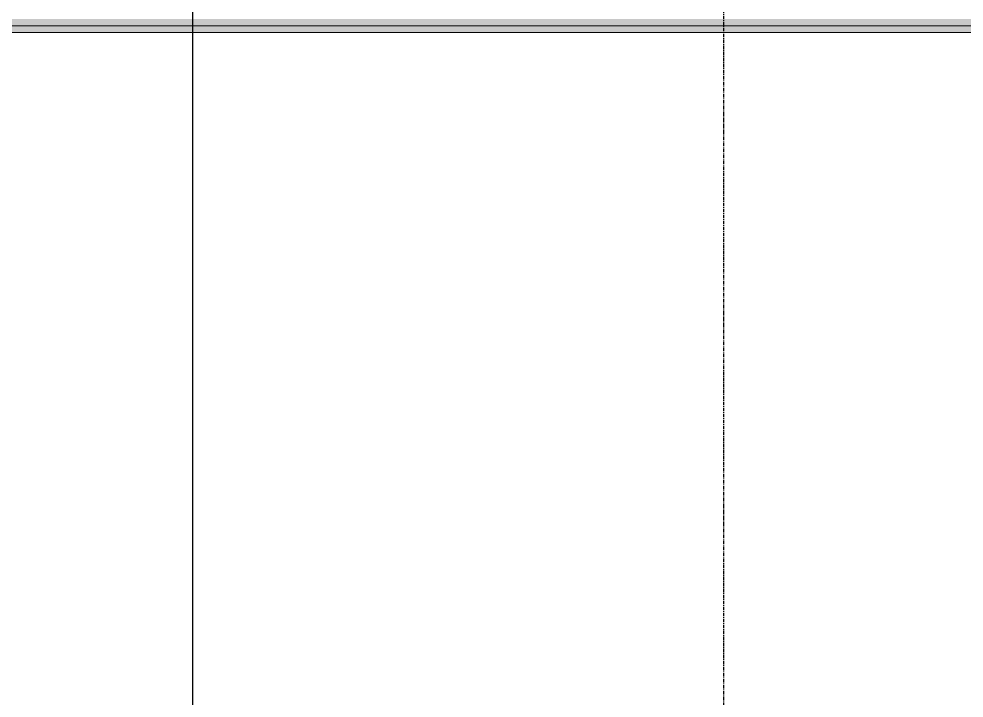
# Model space of a CAD drawing. Header units: inches. Extents: x 9391 to 11530, y 1186 to 2858.
# Drawn here: x 10426.8 to 10563.9, y 2507 to 2605.6 of the extents above; entities that cross this region are included whole.
import ezdxf

# ---------------------------------------------------------------- set-up
doc = ezdxf.new("R2010")
doc.units = ezdxf.units.IN
doc.header["$MEASUREMENT"] = 0
doc.linetypes.add('Grid Line 1_2_', pattern=[0.875, 0.5, -0.125, 0.125, -0.125])
for name, color, linetype, lineweight in [('A-FLOR-HRAL', 11, 'Continuous', 9), ('G-ANNO-SYMB-1', 111, 'Continuous', 30), ('S-GRID-1', 1, 'Grid Line 1_2_', 30)]:
    doc.layers.add(name, color=color, linetype=linetype, lineweight=lineweight)

# ---------------------------------------------------------------- blocks, each defined once
blk = doc.blocks.new('Railing - Railing-1679211-FLOOR PLAN - ROOF')
at = {"layer": 'A-FLOR-HRAL'}
blk.add_hatch(color=256, dxfattribs=at).paths.add_polyline_path([(-2604.58, 11250.37), (-2604.58, 11314.31), (-2605.56, 11315.25), (-2605.54, 11294.05), (-2605.56, 11288.44), (-2605.56, 11246.88), (-2605.54, 10123.78), (-2604.58, 10123.78), (-2604.58, 11249.2)], flags=0)
h = blk.add_hatch(color=256, dxfattribs=at)
h.paths.add_polyline_path([(-2604.58, 10402.81), (-2604.58, 10402.81), (-2604.21, 10401.73)], flags=0)
h.paths.add_polyline_path([(-2603.6, 11291.06), (-2603.61, 11308.02), (-2603.62, 11313.35), (-2604.58, 11314.31), (-2604.58, 10123.78), (-2603.6, 10123.78), (-2603.6, 10142.95), (-2603.6, 10153.86), (-2603.6, 11290.74)], flags=0)
h.paths.add_polyline_path([(-2603.63, 10150.71), (-2603.63, 10150.71), (-2603.63, 10151.67)], flags=0)
h.paths.add_polyline_path([(-2603.88, 10291.2), (-2603.88, 10291.2), (-2603.88, 10291.35)], flags=0)
h.paths.add_polyline_path([(-2603.88, 10295.85), (-2603.88, 10295.85), (-2604.19, 10295.85)], flags=0)
h.paths.add_polyline_path([(-2604.2, 11209.37), (-2604.2, 11209.37), (-2604.2, 11209.67)], flags=0)
h.paths.add_polyline_path([(-2604.2, 10298.06), (-2604.2, 10298.06), (-2604.2, 10298.18)], flags=0)
h.paths.add_polyline_path([(-2604.2, 10223.77), (-2604.2, 10223.77), (-2604.2, 10224.55)], flags=0)
h.paths.add_polyline_path([(-2604.2, 10223.47), (-2604.2, 10223.47), (-2604.2, 10223.77)], flags=0)
h.paths.add_polyline_path([(-2604.2, 10800.43), (-2604.2, 10800.43), (-2604.2, 10801.52)], flags=0)
h.paths.add_polyline_path([(-2604.2, 11005.05), (-2604.2, 11005.05), (-2604.2, 11006.14)], flags=0)
h.paths.add_polyline_path([(-2604.2, 11060.86), (-2604.2, 11060.86), (-2604.2, 11061.95)], flags=0)
h.paths.add_polyline_path([(-2604.2, 11098.06), (-2604.2, 11098.06), (-2604.2, 11099.15)], flags=0)
h.paths.add_polyline_path([(-2604.2, 10465.6), (-2604.2, 10465.59), (-2604.2, 10466.69)], flags=0)
h.paths.add_polyline_path([(-2604.2, 10186.56), (-2604.2, 10186.56), (-2604.2, 10187.66)], flags=0)
for p, q in [((-2604.58, 10123.78), (-2604.58, 11314.31)), ((-2603.6, 10123.78), (-2603.6, 11313.33))]:
    blk.add_line(p, q, dxfattribs=at)

msp = doc.modelspace()

# ---------------------------------------------------------------- linework, layer by layer
at = {"layer": 'G-ANNO-SYMB-1'}
msp.add_line((10452.03, 2800.09), (10452.03, 1243.74), dxfattribs=at)
at = {"layer": 'S-GRID-1'}
msp.add_line((10529.06, 1368.27), (10529.06, 2735.87), dxfattribs=at)

# ---------------------------------------------------------------- block references
at = {"layer": 'A-FLOR-HRAL', "rotation": 270.0000000000005}
msp.add_blockref('Railing - Railing-1679211-FLOOR PLAN - ROOF', (0, 0), dxfattribs=at)

doc.saveas('drawing.dxf')
